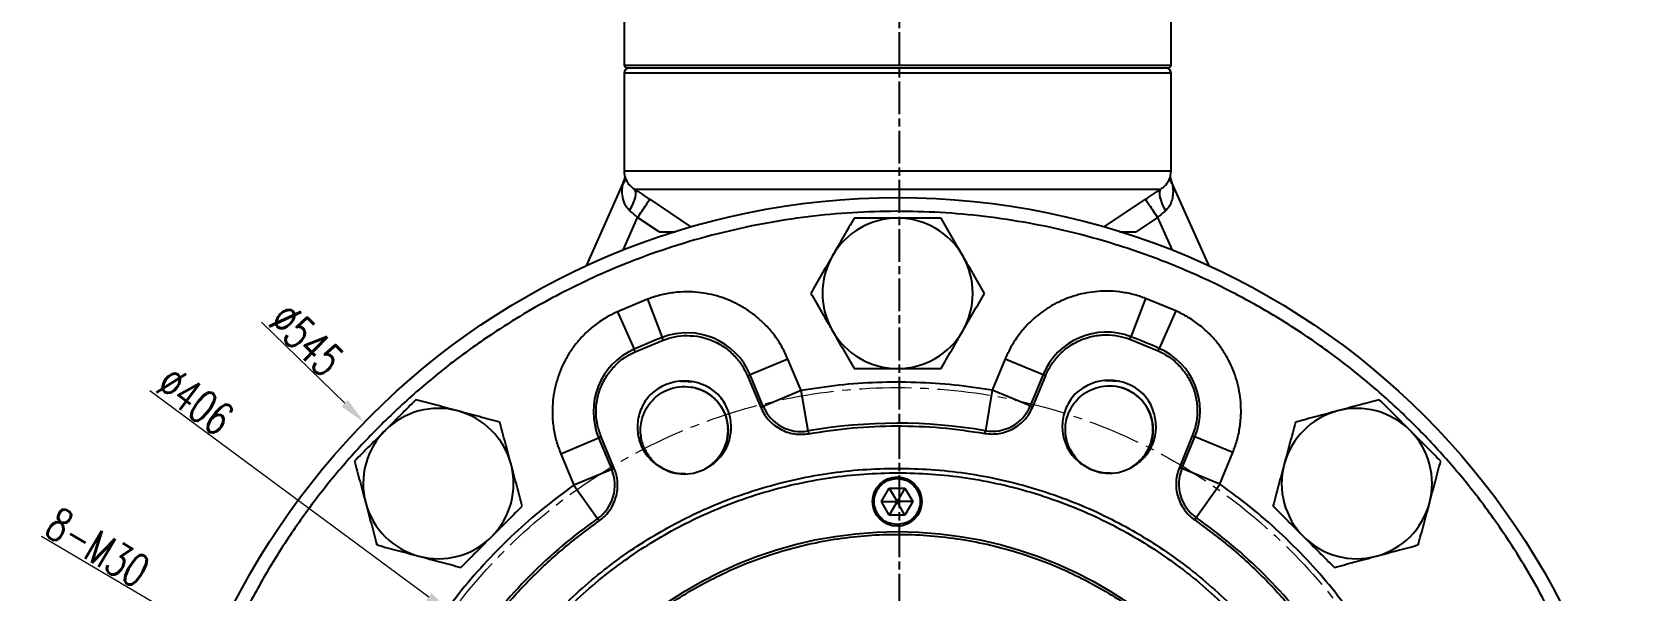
# Model space of a CAD drawing. Header units: millimetres. Extents: x 1726 to 4771, y 590 to 2743.
# Drawn here: x 3600 to 4189, y 1887 to 2092 of the extents above; entities that cross this region are included whole.
import ezdxf

# ---------------------------------------------------------------- set-up
doc = ezdxf.new("R2010")
doc.units = ezdxf.units.MM
for name, pattern in [('AM_ISO08W050', [18, 12, -1.5, 3, -1.5]), ('CENTER2', [28.575, 19.05, -3.175, 3.175, -3.175]), ('点画线', [18, 12, -2, 2, -2])]:
    doc.linetypes.add(name, pattern=pattern)
for name, color, linetype, lineweight in [('AM_5', 3, 'Continuous', 25), ('AM_7', 4, 'AM_ISO08W050', 25), ('中心线层', 1, '点画线', 18)]:
    doc.layers.add(name, color=color, linetype=linetype, lineweight=lineweight)
doc.styles.add('SLDTEXTSTYLE1', font='txt.shx', dxfattribs={"width": 0.7, "bigfont": 'gbcbig.shx'})
doc.dimstyles.new('SLDDIMSTYLE12$3', dxfattribs={"dimtxt": 12, "dimasz": 10, "dimexe": 0, "dimexo": 0.0625, "dimgap": 0.875, "dimtad": 1, "dimdec": 1, "dimlfac": 1.8, "dimrnd": 1e-09, "dimzin": 12, "dimdsep": 46, "dimtxsty": 'SLDTEXTSTYLE1', "dimcen": 0.09, "dimdle": 8.16, "dimclrd": 3, "dimclre": 3, "dimadec": 0, "dimazin": 3, "dimtfac": 1, "dimtdec": 1, "dimtofl": 0, "dimtmove": 0, "dimatfit": 3, "dimfxl": 0, "dimfrac": 2, "dimtolj": 1, "dimlwd": 5, "dimlwe": 5, "dimarcsym": 0})
doc.dimstyles.new('SLDDIMSTYLE12$4', dxfattribs={"dimtxt": 12, "dimasz": 10, "dimexe": 0, "dimexo": 0.0625, "dimgap": 0.875, "dimtad": 1, "dimdec": 1, "dimlfac": 1.8, "dimrnd": 1e-09, "dimzin": 12, "dimdsep": 46, "dimtxsty": 'SLDTEXTSTYLE1', "dimcen": 0.09, "dimdle": 8.16, "dimclrd": 3, "dimclre": 3, "dimadec": 0, "dimazin": 3, "dimtfac": 1, "dimtdec": 1, "dimtofl": 0, "dimtmove": 0, "dimatfit": 3, "dimfxl": 0, "dimfrac": 2, "dimtolj": 1, "dimlwd": 5, "dimlwe": 5, "dimarcsym": 0})

# ---------------------------------------------------------------- blocks, each defined once
blk = doc.blocks.new('*D53')
at = {"layer": 'AM_5', "color": 3, "linetype": 'ByBlock', "lineweight": 5, "transparency": 16777216}
blk.add_line((3642.92, 1960.62), (3745.02, 1885.24), dxfattribs=at)
at = {"layer": 'AM_5', "color": 3, "lineweight": 5, "transparency": 16777216}
for p, q in [((3916.32, 1758.7), (3916.5, 1758.7)), ((3916.41, 1758.61), (3916.41, 1758.79))]:
    blk.add_line(p, q, dxfattribs=at)
at = {"layer": 'AM_5', "color": 3, "transparency": 16777216}
blk.add_solid([(3746.01, 1886.58), (3744.03, 1883.89), (3753.07, 1879.3)], dxfattribs=at)
at = {"layer": 'Defpoints', "color": 0, "transparency": 16777216}
for p in [(3753.07, 1879.3), (3916.41, 1758.7)]:
    blk.add_point(p, dxfattribs=at)
at = {"layer": 'AM_5', "color": 0, "transparency": 16777216, "insert": (3659.53, 1956.9), "char_height": 12, "attachment_point": 5, "rotation": 323.56049, "style": 'SLDTEXTSTYLE1'}
blk.add_mtext('\\A1;%%C406', dxfattribs=at)
blk = doc.blocks.new('*D37')
at = {"layer": 'AM_5', "color": 3, "linetype": 'Continuous', "lineweight": 5, "transparency": 16777216}
blk.add_line((3603.32, 1907.43), (3704.84, 1847.55), dxfattribs=at)
at = {"layer": 'AM_5', "color": 3, "lineweight": 5, "transparency": 16777216}
for p, q in [((3720.9, 1838.02), (3721.08, 1838.02)), ((3720.99, 1837.93), (3720.99, 1838.11))]:
    blk.add_line(p, q, dxfattribs=at)
at = {"layer": 'AM_5', "color": 3, "transparency": 16777216}
blk.add_solid([(3705.68, 1848.98), (3703.99, 1846.11), (3713.45, 1842.47)], dxfattribs=at)
at = {"layer": 'Defpoints', "color": 0, "transparency": 16777216}
for p in [(3713.45, 1842.47), (3728.52, 1833.58)]:
    blk.add_point(p, dxfattribs=at)
at = {"layer": 'AM_5', "color": 0, "transparency": 16777216, "insert": (3623.85, 1903.3), "char_height": 12, "attachment_point": 5, "rotation": 329.46581, "style": 'SLDTEXTSTYLE1'}
blk.add_mtext('\\A1;8-M30', dxfattribs=at)
blk = doc.blocks.new('*D38')
at = {"layer": 'AM_5', "color": 3, "linetype": 'ByBlock', "lineweight": 5, "transparency": 16777216}
blk.add_line((3683.75, 1985.7), (3714.21, 1955.98), dxfattribs=at)
at = {"layer": 'AM_5', "color": 3, "lineweight": 5, "transparency": 16777216}
for p, q in [((3916.32, 1758.7), (3916.5, 1758.7)), ((3916.41, 1758.61), (3916.41, 1758.79))]:
    blk.add_line(p, q, dxfattribs=at)
at = {"layer": 'AM_5', "color": 3, "transparency": 16777216}
blk.add_solid([(3715.37, 1957.18), (3713.04, 1954.79), (3721.36, 1949)], dxfattribs=at)
at = {"layer": 'Defpoints', "color": 0, "transparency": 16777216}
for p in [(3721.36, 1949), (3916.41, 1758.7)]:
    blk.add_point(p, dxfattribs=at)
at = {"layer": 'AM_5', "color": 0, "transparency": 16777216, "insert": (3700.2, 1979.25), "char_height": 12, "attachment_point": 5, "rotation": 315.70483, "style": 'SLDTEXTSTYLE1'}
blk.add_mtext('\\A1;%%C545', dxfattribs=at)

msp = doc.modelspace()

# ---------------------------------------------------------------- linework, layer by layer
at = {"color": 7, "linetype": 'Continuous', "lineweight": 25}
for p, q in [((3816.405, 2103.7), (3816.405, 2079.7)), ((4016.405, 2079.7), (4016.405, 2103.7)), ((3816.405, 2079.7), (3916.405, 2079.7)), ((3916.405, 2079.7), (4016.405, 2079.7)), ((3816.405, 2076.7), (3816.405, 2040.953)), ((3916.405, 2076.7), (3816.405, 2076.7)), ((4016.405, 2076.7), (3916.405, 2076.7)), ((4016.405, 2040.953), (4016.405, 2076.7)), ((3816.405, 2040.953), (4016.405, 2040.953)), ((3816.193, 2036.993), (3802.508, 2006.255)), ((3815.954, 2036.148), (3816.193, 2036.993)), ((4030.302, 2006.255), (4016.617, 2036.993)), ((3825.791, 2030.585), (3840.937, 2020.409)), ((3991.972, 2020.474), (4007.019, 2030.585)), ((3816.03, 2012.039), (3821.334, 2023.952)), ((3829.151, 2018.7), (3821.334, 2023.952)), ((4011.477, 2023.952), (4003.659, 2018.7)), ((4011.477, 2023.952), (4016.781, 2012.039)), ((3998.801, 2018.7), (3998.801, 2018.444)), ((3824.891, 1994.032), (3813.921, 1989.466)), ((3824.891, 1994.032), (3830.327, 1980.052)), ((4007.114, 1994.344), (4001.726, 1980.345)), ((4018.1, 1989.815), (4007.114, 1994.344)), ((3813.921, 1989.466), (3820.009, 1975.757)), ((4018.1, 1989.815), (4012.059, 1976.086)), ((3820.415, 1974.843), (3830.69, 1979.12)), ((3830.69, 1979.12), (3830.327, 1980.052)), ((4001.366, 1979.412), (4001.726, 1980.345)), ((4001.366, 1979.412), (4011.656, 1975.17)), ((3820.415, 1974.843), (3820.009, 1975.757)), ((4011.656, 1975.17), (4012.059, 1976.086)), ((3876.317, 1972.122), (3862.469, 1966.358)), ((3881.098, 1960.636), (3876.317, 1972.122)), ((3955.763, 1972.258), (3951.022, 1960.756)), ((3955.763, 1972.258), (3969.631, 1966.542)), ((3838.369, 1964.114), (3841.137, 1963.805)), ((3861.545, 1965.974), (3862.469, 1966.358)), ((3861.545, 1965.974), (3866.326, 1954.488)), ((3867.249, 1954.872), (3862.469, 1966.358)), ((3969.631, 1966.542), (3964.89, 1955.039)), ((3965.814, 1954.658), (3970.556, 1966.16)), ((3970.556, 1966.16), (3969.631, 1966.542)), ((3993.738, 1964.38), (3996.507, 1964.071)), ((3881.098, 1960.636), (3867.249, 1954.872)), ((3883.681, 1945.86), (3881.098, 1960.636)), ((3951.022, 1960.756), (3948.489, 1945.971)), ((3964.89, 1955.039), (3951.022, 1960.756)), ((3866.326, 1954.488), (3867.249, 1954.872)), ((3964.89, 1955.039), (3965.814, 1954.658)), ((3807.998, 1943.687), (3807.075, 1943.303)), ((3812.779, 1932.201), (3807.998, 1943.687)), ((3883.681, 1945.86), (3883.853, 1944.875)), ((3948.32, 1944.986), (3948.489, 1945.971)), ((4024.179, 1944.056), (4019.437, 1932.554)), ((4020.362, 1932.173), (4025.103, 1943.675)), ((4024.179, 1944.056), (4025.103, 1943.675)), ((4038.971, 1937.959), (4025.103, 1943.675)), ((3793.227, 1937.539), (3807.075, 1943.303)), ((3807.075, 1943.303), (3811.856, 1931.817)), ((4034.23, 1926.456), (4038.971, 1937.959)), ((3793.227, 1937.539), (3798.008, 1926.053)), ((3811.856, 1931.817), (3798.008, 1926.053)), ((3811.856, 1931.817), (3812.779, 1932.201)), ((3828.997, 1933.195), (3830.03, 1932.517)), ((3984.367, 1933.461), (3985.4, 1932.783)), ((4019.437, 1932.554), (4020.362, 1932.173)), ((4034.23, 1926.456), (4020.362, 1932.173)), ((3798.008, 1926.053), (3806.671, 1913.807)), ((3838.661, 1930.137), (3838.427, 1930.114)), ((3994.03, 1930.403), (3993.796, 1930.38)), ((4025.608, 1914.182), (4034.23, 1926.456)), ((3910.518, 1920.045), (3913.375, 1924.994)), ((3913.375, 1915.095), (3910.518, 1920.045)), ((3910.518, 1920.045), (3916.233, 1920.045)), ((3913.375, 1924.994), (3919.09, 1924.994)), ((3913.375, 1924.994), (3916.233, 1920.045)), ((3916.233, 1920.045), (3913.375, 1915.095)), ((3919.09, 1924.994), (3916.233, 1920.045)), ((3919.09, 1915.095), (3916.233, 1920.045)), ((3921.948, 1920.045), (3916.233, 1920.045)), ((3919.09, 1924.994), (3921.948, 1920.045)), ((3921.948, 1920.045), (3919.09, 1915.095)), ((3919.09, 1915.095), (3913.375, 1915.095)), ((4025.608, 1914.182), (4025.034, 1913.363)), ((3807.248, 1912.991), (3806.671, 1913.807))]:
    msp.add_line(p, q, dxfattribs=at)
at = {"color": 7, "linetype": 'Continuous', "lineweight": 25, "flags": 128}
for points in [[(3818.395, 2026.481), (3819.121, 2027.742), (3819.73, 2029.002), (3820.203, 2030.218), (3820.523, 2031.348), (3820.68, 2032.355), (3820.668, 2033.204), (3820.488, 2033.867), (3820.145, 2034.321)], [(4012.665, 2034.321), (4012.322, 2033.867), (4012.142, 2033.204), (4012.13, 2032.355), (4012.287, 2031.348), (4012.607, 2030.218), (4013.08, 2029.002), (4013.69, 2027.742), (4014.415, 2026.481)]]:
    msp.add_lwpolyline(points, dxfattribs=at)
at = {"color": 7, "linetype": 'Continuous', "lineweight": 25}
for centre, radius in [((3916.405, 1758.7), 272.5), ((3916.233, 1920.045), 9), ((3916.405, 1759.045), 150)]:
    msp.add_circle(centre, radius, dxfattribs=at)
for centre, radius, start, end in [((3817.405, 2079.7), 1, 180, 270), ((4015.405, 2079.7), 1, 270, 0), ((3818.405, 2076.7), 2, 90, 180), ((4014.405, 2076.7), 2, 0, 90), ((3809.18, 2040.115), 7.676, 336.003118, 349.4422), ((3824.405, 2040.953), 8, 180, 203.432089), ((4008.405, 2040.953), 8, 336.561425, 0), ((4023.63, 2040.115), 7.676, 190.5578, 203.996882), ((3916.405, 1996.2), 27.5, 90, 150), ((3916.405, 1996.2), 27.5, 30, 90), ((3916.405, 1996.2), 27.5, 150, 210), ((3916.405, 1996.2), 27.5, 330, 30), ((3916.405, 1758.7), 237.5, 111.249701, 113.946222), ((3839.388, 1956.752), 25, 22.597961, 111.249701), ((3916.405, 1996.2), 27.5, 210, 270), ((3916.405, 1996.2), 27.5, 270, 330), ((3992.745, 1957.014), 25, 68.946222, 157.597961), ((3916.405, 1758.7), 237.5, 66.249701, 68.946222), ((3830.156, 1952.909), 25, 113.946222, 202.597961), ((4001.99, 1953.203), 25, 337.597961, 66.249701), ((3838.4, 1946.114), 18, 46.537739, 133.658184), ((3838.454, 1946.117), 15.974, 302.4965, 81.106569), ((3993.769, 1946.38), 18, 46.537739, 133.658184), ((3993.823, 1946.383), 15.974, 302.4965, 81.106569), ((3748.467, 1926.638), 27.5, 75, 135), ((3748.467, 1926.638), 27.5, 15, 75), ((3881.098, 1960.636), 15, 202.597961, 279.917578), ((3951.022, 1960.756), 15, 260.278345, 337.597961), ((4084.343, 1926.638), 27.5, 105, 165), ((4084.343, 1926.638), 27.5, 45, 105), ((3748.467, 1926.638), 27.5, 135, 195), ((3838.429, 1946.096), 15.969, 302.612267, 3.385035), ((3916.405, 1758.7), 190, 80.278345, 99.917578), ((3993.798, 1946.362), 15.969, 302.612267, 3.385035), ((4084.343, 1926.638), 27.5, 345, 45), ((3835.869, 1944.692), 13.097, 206.588566, 219.783353), ((3991.127, 1944.901), 12.973, 206.580814, 219.482822), ((3748.467, 1926.638), 27.5, 315, 15), ((3798.008, 1926.053), 15, 305.278345, 22.597961), ((3838.4, 1946.114), 16, 237.530568, 302.665043), ((3993.769, 1946.38), 16, 237.530568, 302.665043), ((4034.23, 1926.456), 15, 157.597961, 234.917578), ((4084.343, 1926.638), 27.5, 165, 225), ((3748.467, 1926.638), 27.5, 195, 255), ((3916.405, 1758.7), 190, 35.278345, 54.917578), ((4084.343, 1926.638), 27.5, 285, 345), ((3916.405, 1758.7), 190, 125.278345, 144.917578), ((3748.467, 1926.638), 27.5, 255, 315), ((4084.343, 1926.638), 27.5, 225, 285)]:
    msp.add_arc(centre, radius, start, end, dxfattribs=at)
for points, knots in [([(3817.405, 2078.7), (3817.483, 2078.7), (3817.64, 2078.7), (3818.94, 2078.7), (3821.097, 2078.7), (3824.23, 2078.7), (3828.339, 2078.7), (3833.417, 2078.7), (3839.421, 2078.7), (3846.277, 2078.7), (3853.881, 2078.7), (3862.107, 2078.7), (3870.811, 2078.7), (3879.842, 2078.7), (3889.045, 2078.7), (3898.274, 2078.7), (3907.398, 2078.7), (3913.436, 2078.7), (3916.405, 2078.7)], [0, 0, 0, 0, 0.0572842, 0.1164967, 0.1774682, 0.2399875, 0.3038025, 0.3686252, 0.4341374, 0.5, 0.5658626, 0.6313748, 0.6961975, 0.7600125, 0.8225318, 0.8835033, 0.9427158, 1, 1, 1, 1]), ([(3818.405, 2078.7), (3818.482, 2078.7), (3818.637, 2078.7), (3819.925, 2078.7), (3822.059, 2078.7), (3825.162, 2078.7), (3829.229, 2078.7), (3834.256, 2078.7), (3840.199, 2078.7), (3846.985, 2078.7), (3854.512, 2078.7), (3862.655, 2078.7), (3871.272, 2078.7), (3880.211, 2078.7), (3889.321, 2078.7), (3898.458, 2078.7), (3907.489, 2078.7), (3913.466, 2078.7), (3916.405, 2078.7)], [0, 0, 0, 0, 0.0572842, 0.1164967, 0.1774682, 0.2399875, 0.3038025, 0.3686252, 0.4341374, 0.5, 0.5658626, 0.6313748, 0.6961975, 0.7600125, 0.8225318, 0.8835033, 0.9427158, 1, 1, 1, 1]), ([(3916.405, 2078.7), (3919.344, 2078.7), (3925.322, 2078.7), (3934.353, 2078.7), (3943.489, 2078.7), (3952.599, 2078.7), (3961.539, 2078.7), (3970.155, 2078.7), (3978.298, 2078.7), (3985.825, 2078.7), (3992.612, 2078.7), (3998.555, 2078.7), (4003.582, 2078.7), (4007.649, 2078.7), (4010.751, 2078.7), (4012.886, 2078.7), (4014.173, 2078.7), (4014.329, 2078.7), (4014.405, 2078.7)], [0, 0, 0, 0, 0.0572842, 0.1164967, 0.1774682, 0.2399875, 0.3038025, 0.3686252, 0.4341374, 0.5, 0.5658626, 0.6313748, 0.6961975, 0.7600125, 0.8225318, 0.8835033, 0.9427158, 1, 1, 1, 1]), ([(3916.405, 2078.7), (3919.374, 2078.7), (3925.413, 2078.7), (3934.536, 2078.7), (3943.766, 2078.7), (3952.969, 2078.7), (3961.999, 2078.7), (3970.704, 2078.7), (3978.93, 2078.7), (3986.534, 2078.7), (3993.389, 2078.7), (3999.393, 2078.7), (4004.471, 2078.7), (4008.58, 2078.7), (4011.714, 2078.7), (4013.87, 2078.7), (4015.17, 2078.7), (4015.328, 2078.7), (4015.405, 2078.7)], [0, 0, 0, 0, 0.0572842, 0.1164967, 0.1774682, 0.2399875, 0.3038025, 0.3686252, 0.4341374, 0.5, 0.5658626, 0.6313748, 0.6961975, 0.7600125, 0.8225318, 0.8835033, 0.9427158, 1, 1, 1, 1]), ([(3818.395, 2026.481), (3818.02, 2026.854), (3817.21, 2027.663), (3816.223, 2029.582), (3815.645, 2032.129), (3815.675, 2034.412), (3815.862, 2035.828), (3815.95, 2036.135), (3815.954, 2036.148)], [0, 0, 0, 0, 0.131436, 0.2844503, 0.5677155, 0.8508043, 0.9937873, 1, 1, 1, 1]), ([(3816.918, 2037.802), (3816.856, 2037.735), (3816.749, 2037.619), (3816.494, 2037.164), (3816.21, 2036.617), (3816.027, 2036.293), (3815.938, 2036.137)], [0, 0, 0, 0, 0.4366448, 0.7541476, 0.8816942, 1, 1, 1, 1]), ([(3817.088, 2037.78), (3817.186, 2037.55), (3817.417, 2037.005), (3818.068, 2036.104), (3818.951, 2035.158), (3819.764, 2034.588), (3820.145, 2034.321)], [0, 0, 0, 0, 0.2145183, 0.5077263, 0.7689195, 1, 1, 1, 1]), ([(3820.145, 2034.321), (3821.076, 2033.712), (3822.919, 2032.507), (3824.84, 2031.221), (3825.791, 2030.585)], [0, 0, 0, 0, 0.5051741, 1, 1, 1, 1]), ([(4007.019, 2030.585), (4007.97, 2031.221), (4009.891, 2032.507), (4011.734, 2033.712), (4012.665, 2034.321)], [0, 0, 0, 0, 0.4948259, 1, 1, 1, 1]), ([(4012.665, 2034.321), (4013.048, 2034.59), (4013.86, 2035.159), (4014.742, 2036.105), (4015.392, 2037.004), (4015.624, 2037.549), (4015.723, 2037.782)], [0, 0, 0, 0, 0.2317472, 0.4915227, 0.7829465, 1, 1, 1, 1]), ([(4016.617, 2036.993), (4016.645, 2036.924), (4016.701, 2036.783), (4016.785, 2036.482), (4016.919, 2035.894), (4017.078, 2034.898), (4017.145, 2033.535), (4017.082, 2032.21), (4016.897, 2031.028), (4016.648, 2030.043), (4016.238, 2028.909), (4015.601, 2027.663), (4014.79, 2026.854), (4014.415, 2026.481)], [0, 0, 0, 0, 0.0389233, 0.080468, 0.12499, 0.2501529, 0.3750151, 0.4998036, 0.5938703, 0.6771337, 0.749743, 0.884353, 1, 1, 1, 1]), ([(4016.872, 2036.136), (4016.784, 2036.292), (4016.6, 2036.616), (4016.317, 2037.162), (4016.061, 2037.619), (4015.954, 2037.737), (4015.893, 2037.805)], [0, 0, 0, 0, 0.1184393, 0.2461321, 0.5637214, 1, 1, 1, 1]), ([(3915.948, 2026.199), (3921.296, 2026.116), (3932.084, 2025.947), (3948.343, 2024.444), (3964.824, 2021.964), (3981.435, 2018.364), (3998.079, 2013.625), (4014.629, 2007.723), (4030.975, 2000.645), (4047.001, 1992.388), (4062.568, 1982.985), (4077.563, 1972.469), (4091.876, 1960.887), (4105.382, 1948.324), (4117.991, 1934.861), (4129.622, 1920.588), (4139.316, 1906.864), (4147.33, 1893.948), (4153.879, 1882.082), (4159.791, 1869.965), (4165.596, 1856.374), (4171.05, 1841.244), (4175.846, 1824.617), (4179.499, 1808.018), (4182.051, 1791.547), (4183.554, 1775.292), (4184.065, 1759.157), (4183.609, 1743.021), (4182.162, 1726.762), (4179.666, 1710.281), (4176.07, 1693.67), (4171.33, 1677.026), (4165.429, 1660.476), (4158.351, 1644.13), (4150.094, 1628.104), (4140.69, 1612.537), (4130.174, 1597.542), (4118.592, 1583.229), (4106.03, 1569.723), (4092.567, 1557.114), (4078.293, 1545.483), (4064.57, 1535.789), (4051.653, 1527.775), (4039.788, 1521.226), (4027.671, 1515.314), (4014.079, 1509.509), (3998.95, 1504.055), (3982.323, 1499.258), (3965.724, 1495.606), (3949.252, 1493.054), (3932.998, 1491.551), (3916.863, 1491.04), (3900.726, 1491.496), (3884.467, 1492.943), (3867.987, 1495.439), (3851.375, 1499.034), (3834.732, 1503.774), (3818.181, 1509.676), (3801.835, 1516.754), (3785.81, 1525.011), (3770.242, 1534.415), (3755.247, 1544.931), (3740.934, 1556.513), (3727.428, 1569.075), (3714.82, 1582.538), (3703.189, 1596.811), (3693.494, 1610.535), (3685.48, 1623.451), (3678.931, 1635.317), (3673.02, 1647.434), (3667.214, 1661.026), (3661.761, 1676.155), (3656.964, 1692.782), (3653.311, 1709.381), (3650.759, 1725.853), (3649.257, 1742.107), (3648.745, 1758.242), (3649.201, 1774.378), (3650.649, 1790.638), (3653.144, 1807.118), (3656.74, 1823.729), (3661.48, 1840.373), (3667.382, 1856.923), (3674.46, 1873.269), (3682.717, 1889.295), (3692.12, 1904.862), (3702.636, 1919.857), (3714.218, 1934.171), (3726.781, 1947.677), (3740.244, 1960.285), (3754.517, 1971.916), (3768.241, 1981.611), (3781.157, 1989.624), (3793.023, 1996.173), (3805.14, 2002.085), (3818.731, 2007.89), (3833.86, 2013.344), (3850.487, 2018.14), (3867.086, 2021.797), (3883.558, 2024.333), (3899.812, 2025.892), (3910.6, 2026.097), (3915.948, 2026.199)], [0, 0, 0, 0, 0.0095461, 0.0192552, 0.029123, 0.0392837, 0.0495762, 0.0599951, 0.0706298, 0.0813517, 0.0921546, 0.1030722, 0.1140224, 0.1249987, 0.1359747, 0.1469249, 0.1578427, 0.1659461, 0.1740499, 0.1820272, 0.1900049, 0.2004236, 0.2107161, 0.220877, 0.2307445, 0.2404537, 0.25, 0.2595461, 0.2692552, 0.279123, 0.2892837, 0.2995762, 0.3099951, 0.3206298, 0.3313517, 0.3421546, 0.3530722, 0.3640224, 0.3749987, 0.3859747, 0.3969249, 0.4078427, 0.4159461, 0.4240499, 0.4320272, 0.4400049, 0.4504236, 0.4607161, 0.470877, 0.4807445, 0.4904537, 0.5, 0.5095461, 0.5192552, 0.529123, 0.5392837, 0.5495762, 0.5599951, 0.5706298, 0.5813517, 0.5921546, 0.6030722, 0.6140224, 0.6249987, 0.6359747, 0.6469249, 0.6578427, 0.6659461, 0.6740499, 0.6820272, 0.6900049, 0.7004236, 0.7107161, 0.720877, 0.7307445, 0.7404537, 0.75, 0.7595461, 0.7692552, 0.779123, 0.7892837, 0.7995762, 0.8099951, 0.8206298, 0.8313517, 0.8421546, 0.8530722, 0.8640224, 0.8749987, 0.8859747, 0.8969249, 0.9078427, 0.9159461, 0.9240499, 0.9320272, 0.9400049, 0.9504236, 0.9607161, 0.970877, 0.9807445, 0.9904537, 1, 1, 1, 1]), ([(3821.334, 2023.952), (3820.812, 2024.408), (3819.815, 2025.281), (3818.854, 2026.093), (3818.395, 2026.481)], [0, 0, 0, 0, 0.522662, 1, 1, 1, 1]), ([(3821.334, 2023.952), (3821.879, 2024.764), (3823.013, 2026.451), (3824.488, 2028.645), (3825.533, 2030.2), (3825.707, 2030.459), (3825.791, 2030.585)], [0, 0, 0, 0, 0.2406945, 0.4999927, 0.7592918, 1, 1, 1, 1]), ([(4007.019, 2030.585), (4007.103, 2030.459), (4007.278, 2030.2), (4008.323, 2028.645), (4009.797, 2026.451), (4010.931, 2024.764), (4011.477, 2023.952)], [0, 0, 0, 0, 0.2407082, 0.5000073, 0.7593055, 1, 1, 1, 1]), ([(4014.415, 2026.481), (4013.957, 2026.093), (4012.995, 2025.281), (4011.998, 2024.408), (4011.477, 2023.952)], [0, 0, 0, 0, 0.477338, 1, 1, 1, 1]), ([(3900.528, 2023.7), (3899.239, 2021.467), (3897.293, 2018.096), (3894.623, 2013.471), (3893.267, 2011.124), (3892.589, 2009.95)], [0, 0, 0, 0, 0.4952544, 0.7476497, 1, 1, 1, 1]), ([(3916.405, 2023.7), (3913.745, 2023.7), (3908.365, 2023.7), (3903.159, 2023.7), (3900.528, 2023.7)], [0, 0, 0, 0, 0.4945107, 1, 1, 1, 1]), ([(3932.282, 2023.7), (3929.704, 2023.7), (3925.812, 2023.7), (3920.472, 2023.7), (3917.761, 2023.7), (3916.405, 2023.7)], [0, 0, 0, 0, 0.4952544, 0.7476497, 1, 1, 1, 1]), ([(3940.221, 2009.95), (3938.891, 2012.254), (3936.201, 2016.913), (3933.598, 2021.421), (3932.282, 2023.7)], [0, 0, 0, 0, 0.4945107, 1, 1, 1, 1]), ([(3829.151, 2018.7), (3829.918, 2018.7), (3831.42, 2018.7), (3833.456, 2018.7), (3834.697, 2018.7), (3835.224, 2018.7)], [0, 0, 0, 0, 0.3749644, 0.7340844, 1, 1, 1, 1]), ([(3997.558, 2018.7), (3998.11, 2018.7), (4000.081, 2018.7), (4002.162, 2018.7), (4003.659, 2018.7)], [0, 0, 0, 0, 0.2798716, 1, 1, 1, 1]), ([(3892.589, 2009.95), (3891.259, 2007.646), (3888.569, 2002.987), (3885.967, 1998.478), (3884.651, 1996.2)], [0, 0, 0, 0, 0.4945107, 1, 1, 1, 1]), ([(3948.159, 1996.2), (3946.87, 1998.432), (3944.924, 2001.803), (3942.254, 2006.428), (3940.899, 2008.776), (3940.221, 2009.95)], [0, 0, 0, 0, 0.4952544, 0.7476497, 1, 1, 1, 1]), ([(3876.317, 1972.122), (3875.649, 1973.583), (3874.292, 1976.547), (3871.552, 1980.698), (3868.53, 1984.279), (3865.357, 1987.263), (3862.178, 1989.706), (3858.748, 1991.834), (3855.093, 1993.614), (3851.278, 1995.017), (3847.367, 1996.016), (3843.402, 1996.617), (3839.052, 1996.838), (3834.376, 1996.536), (3829.485, 1995.637), (3826.407, 1994.562), (3824.891, 1994.032)], [0, 0, 0, 0, 0.0777985, 0.1579355, 0.2402612, 0.3045301, 0.3688076, 0.4343996, 0.5, 0.5655919, 0.6311923, 0.6954613, 0.7597388, 0.8420568, 0.9221977, 1, 1, 1, 1]), ([(4007.114, 1994.344), (4005.596, 1994.868), (4002.514, 1995.933), (3997.62, 1996.815), (3992.944, 1997.101), (3988.594, 1996.865), (3984.632, 1996.251), (3980.724, 1995.238), (3976.914, 1993.822), (3973.265, 1992.03), (3969.842, 1989.89), (3966.671, 1987.436), (3963.509, 1984.441), (3960.499, 1980.85), (3957.773, 1976.69), (3956.427, 1973.721), (3955.763, 1972.258)], [0, 0, 0, 0, 0.0777985, 0.1579355, 0.2402612, 0.3045301, 0.3688076, 0.4343996, 0.5, 0.5655919, 0.6311923, 0.6954613, 0.7597388, 0.8420568, 0.9221977, 1, 1, 1, 1]), ([(3884.651, 1996.2), (3885.94, 1993.967), (3887.886, 1990.596), (3890.556, 1985.971), (3891.912, 1983.624), (3892.589, 1982.45)], [0, 0, 0, 0, 0.4952544, 0.7476497, 1, 1, 1, 1]), ([(3940.221, 1982.45), (3941.551, 1984.754), (3944.241, 1989.413), (3946.844, 1993.921), (3948.159, 1996.2)], [0, 0, 0, 0, 0.4945107, 1, 1, 1, 1]), ([(3813.921, 1989.466), (3812.476, 1988.764), (3809.544, 1987.337), (3805.46, 1984.501), (3801.951, 1981.396), (3799.042, 1978.153), (3796.675, 1974.918), (3794.627, 1971.438), (3792.934, 1967.742), (3791.622, 1963.896), (3790.714, 1959.962), (3790.207, 1955.984), (3790.089, 1951.63), (3790.501, 1946.963), (3791.514, 1942.094), (3792.662, 1939.042), (3793.227, 1937.539)], [0, 0, 0, 0, 0.07779846, 0.15793552, 0.24026117, 0.30453012, 0.36880765, 0.43439961, 0.49999999, 0.56559195, 0.63119232, 0.69546128, 0.75973881, 0.84205685, 0.92219768, 1, 1, 1, 1]), ([(4038.971, 1937.959), (4039.531, 1939.464), (4040.668, 1942.52), (4041.665, 1947.392), (4042.061, 1952.061), (4041.927, 1956.414), (4041.407, 1960.39), (4040.486, 1964.321), (4039.16, 1968.163), (4037.455, 1971.853), (4035.396, 1975.325), (4033.017, 1978.553), (4030.097, 1981.785), (4026.578, 1984.878), (4022.484, 1987.701), (4019.547, 1989.118), (4018.1, 1989.815)], [0, 0, 0, 0, 0.0777985, 0.1579355, 0.2402612, 0.3045301, 0.3688076, 0.4343996, 0.5, 0.5655919, 0.6311923, 0.6954613, 0.7597388, 0.8420568, 0.9221977, 1, 1, 1, 1]), ([(3830.69, 1979.12), (3832.064, 1979.573), (3834.892, 1980.505), (3839.475, 1980.894), (3844.214, 1980.429), (3848.86, 1978.983), (3852.419, 1977.018), (3854.971, 1975.059), (3857.238, 1972.917), (3859.634, 1969.965), (3860.921, 1967.279), (3861.545, 1965.974)], [0, 0, 0, 0, 0.116751, 0.2402803, 0.3687812, 0.4999201, 0.631059, 0.6953822, 0.7597197, 0.883249, 1, 1, 1, 1]), ([(3892.589, 1982.45), (3893.92, 1980.146), (3896.61, 1975.487), (3899.212, 1970.978), (3900.528, 1968.7)], [0, 0, 0, 0, 0.4945107, 1, 1, 1, 1]), ([(3932.282, 1968.7), (3933.571, 1970.932), (3935.517, 1974.303), (3938.188, 1978.928), (3939.543, 1981.276), (3940.221, 1982.45)], [0, 0, 0, 0, 0.49525438, 0.74764973, 1, 1, 1, 1]), ([(3970.556, 1966.16), (3971.177, 1967.467), (3972.454, 1970.157), (3975.336, 1973.742), (3978.944, 1976.85), (3983.197, 1979.213), (3987.076, 1980.432), (3990.255, 1980.925), (3993.37, 1981.088), (3997.16, 1980.784), (3999.991, 1979.86), (4001.366, 1979.412)], [0, 0, 0, 0, 0.116751, 0.2402803, 0.3687812, 0.4999201, 0.631059, 0.6953822, 0.7597197, 0.883249, 1, 1, 1, 1]), ([(3807.998, 1943.687), (3807.513, 1945.05), (3806.515, 1947.856), (3806.018, 1952.428), (3806.371, 1957.177), (3807.708, 1961.855), (3809.589, 1965.46), (3811.487, 1968.056), (3813.575, 1970.374), (3816.47, 1972.839), (3819.125, 1974.188), (3820.415, 1974.843)], [0, 0, 0, 0, 0.116751, 0.2402803, 0.3687812, 0.4999201, 0.631059, 0.6953822, 0.7597197, 0.883249, 1, 1, 1, 1]), ([(4011.656, 1975.17), (4012.948, 1974.519), (4015.607, 1973.178), (4019.123, 1970.212), (4022.145, 1966.533), (4024.407, 1962.225), (4025.535, 1958.319), (4025.953, 1955.129), (4026.043, 1952.011), (4025.649, 1948.23), (4024.659, 1945.421), (4024.179, 1944.056)], [0, 0, 0, 0, 0.116751, 0.2402803, 0.3687812, 0.4999201, 0.631059, 0.6953822, 0.7597197, 0.883249, 1, 1, 1, 1]), ([(3900.528, 1968.7), (3903.106, 1968.7), (3906.998, 1968.7), (3912.338, 1968.7), (3915.05, 1968.7), (3916.405, 1968.7)], [0, 0, 0, 0, 0.4952544, 0.7476497, 1, 1, 1, 1]), ([(3916.405, 1968.7), (3919.066, 1968.7), (3924.445, 1968.7), (3929.651, 1968.7), (3932.282, 1968.7)], [0, 0, 0, 0, 0.4945107, 1, 1, 1, 1]), ([(3830.106, 1932.437), (3829.868, 1932.584), (3829.1, 1933.06), (3827.667, 1934.178), (3825.758, 1936.134), (3824.224, 1938.511), (3823.193, 1940.978), (3822.599, 1943.231), (3822.331, 1945.762), (3822.495, 1948.518), (3823.198, 1951.411), (3824.529, 1954.313), (3826.553, 1957.058), (3829.288, 1959.441), (3832.69, 1961.233), (3836.637, 1962.197), (3840.918, 1962.116), (3844.474, 1961.049), (3847.143, 1959.582), (3849.032, 1958.151), (3850.723, 1956.416), (3852.163, 1954.401), (3853.296, 1952.138), (3854.072, 1949.673), (3854.446, 1947.061), (3854.382, 1944.37), (3853.855, 1941.674), (3852.852, 1939.062), (3851.386, 1936.605), (3849.441, 1934.467), (3847.966, 1933.137), (3847.092, 1932.682), (3847.089, 1932.68)], [0, 0, 0, 0, 0.0101861, 0.0328754, 0.0658865, 0.1091966, 0.1347596, 0.162904, 0.1936284, 0.2269315, 0.2628119, 0.3012679, 0.3422979, 0.3859, 0.4320723, 0.4808128, 0.5321192, 0.5859894, 0.6139579, 0.6425715, 0.6718303, 0.7017341, 0.7322828, 0.7634763, 0.7953147, 0.8277977, 0.8609252, 0.8946973, 0.9291138, 0.9641746, 0.9998795, 1, 1, 1, 1]), ([(3837.113, 1964.05), (3837.219, 1964.065), (3837.433, 1964.093), (3837.749, 1964.102), (3838.061, 1964.112), (3838.266, 1964.113), (3838.369, 1964.114)], [0, 0, 0, 0, 0.2562375, 0.5126603, 0.7535962, 1, 1, 1, 1]), ([(3951.022, 1960.756), (3946.398, 1961.454), (3937.137, 1962.852), (3923.092, 1963.743), (3909.017, 1963.719), (3894.976, 1962.78), (3885.719, 1961.35), (3881.098, 1960.636)], [0, 0, 0, 0, 0.1996164, 0.399805, 0.6001875, 0.8003811, 1, 1, 1, 1]), ([(3985.476, 1932.703), (3985.238, 1932.85), (3984.469, 1933.326), (3983.037, 1934.444), (3981.127, 1936.4), (3979.593, 1938.776), (3978.562, 1941.243), (3977.968, 1943.497), (3977.7, 1946.028), (3977.864, 1948.784), (3978.567, 1951.676), (3979.898, 1954.579), (3981.922, 1957.323), (3984.657, 1959.706), (3988.059, 1961.499), (3992.006, 1962.463), (3996.287, 1962.382), (3999.844, 1961.315), (4002.513, 1959.847), (4004.401, 1958.416), (4006.093, 1956.682), (4007.532, 1954.666), (4008.665, 1952.404), (4009.441, 1949.938), (4009.815, 1947.327), (4009.751, 1944.635), (4009.224, 1941.939), (4008.221, 1939.328), (4006.756, 1936.87), (4004.81, 1934.732), (4003.335, 1933.403), (4002.462, 1932.948), (4002.459, 1932.946)], [0, 0, 0, 0, 0.0101861, 0.0328754, 0.0658865, 0.1091966, 0.1347596, 0.162904, 0.1936284, 0.2269315, 0.2628119, 0.3012679, 0.3422979, 0.3859, 0.4320723, 0.4808128, 0.5321192, 0.5859894, 0.6139579, 0.6425715, 0.6718303, 0.7017341, 0.7322828, 0.7634763, 0.7953147, 0.8277977, 0.8609252, 0.8946973, 0.9291138, 0.9641746, 0.9998795, 1, 1, 1, 1]), ([(3992.482, 1964.316), (3992.588, 1964.33), (3992.802, 1964.359), (3993.118, 1964.367), (3993.43, 1964.378), (3993.635, 1964.379), (3993.738, 1964.38)], [0, 0, 0, 0, 0.2562375, 0.5126603, 0.7535962, 1, 1, 1, 1]), ([(3740.249, 1957.31), (3738.426, 1955.487), (3735.673, 1952.735), (3731.897, 1948.959), (3729.98, 1947.041), (3729.022, 1946.083)], [0, 0, 0, 0, 0.4952544, 0.7476497, 1, 1, 1, 1]), ([(3755.585, 1953.2), (3753.015, 1953.889), (3747.819, 1955.281), (3742.79, 1956.629), (3740.249, 1957.31)], [0, 0, 0, 0, 0.4945107, 1, 1, 1, 1]), ([(3825.973, 1959.137), (3825.329, 1958.368), (3824.04, 1956.832), (3822.623, 1954.16), (3821.662, 1951.302), (3821.207, 1948.34), (3821.275, 1945.369), (3821.835, 1942.496), (3822.88, 1939.787), (3824.344, 1937.328), (3826.204, 1935.186), (3828.067, 1933.632), (3829.343, 1932.888), (3829.81, 1932.615)], [0, 0, 0, 0, 0.0973153, 0.1946284, 0.2920265, 0.3894226, 0.4845387, 0.5796493, 0.6726288, 0.7655973, 0.8565071, 0.9474007, 1, 1, 1, 1]), ([(3847.036, 1932.645), (3847.807, 1933.119), (3849.351, 1934.068), (3851.326, 1935.954), (3852.974, 1938.118), (3854.259, 1940.544), (3855.129, 1943.173), (3855.573, 1945.953), (3855.542, 1948.79), (3855.05, 1951.627), (3854.075, 1954.355), (3852.681, 1956.94), (3851.417, 1958.43), (3850.782, 1959.179)], [0, 0, 0, 0, 0.08790886, 0.17582199, 0.26365494, 0.3514889, 0.44161152, 0.53174014, 0.62400478, 0.7162843, 0.81045913, 0.90465052, 1, 1, 1, 1]), ([(3981.343, 1959.402), (3980.698, 1958.634), (3979.409, 1957.097), (3977.992, 1954.425), (3977.031, 1951.568), (3976.576, 1948.605), (3976.644, 1945.635), (3977.204, 1942.762), (3978.249, 1940.053), (3979.713, 1937.594), (3981.573, 1935.452), (3983.436, 1933.897), (3984.712, 1933.154), (3985.18, 1932.881)], [0, 0, 0, 0, 0.0973153, 0.1946284, 0.2920265, 0.3894226, 0.4845387, 0.5796493, 0.6726288, 0.7655973, 0.8565071, 0.9474007, 1, 1, 1, 1]), ([(4002.405, 1932.91), (4003.177, 1933.385), (4004.72, 1934.334), (4006.695, 1936.22), (4008.343, 1938.383), (4009.628, 1940.81), (4010.498, 1943.439), (4010.942, 1946.219), (4010.911, 1949.056), (4010.419, 1951.893), (4009.445, 1954.621), (4008.05, 1957.206), (4006.787, 1958.695), (4006.151, 1959.445)], [0, 0, 0, 0, 0.0879089, 0.175822, 0.2636549, 0.3514889, 0.4416115, 0.5317401, 0.6240048, 0.7162843, 0.8104591, 0.9046505, 1, 1, 1, 1]), ([(4092.562, 1957.31), (4090.071, 1956.642), (4086.312, 1955.635), (4081.154, 1954.253), (4078.535, 1953.551), (4077.225, 1953.2)], [0, 0, 0, 0, 0.4952544, 0.7476497, 1, 1, 1, 1]), ([(4103.788, 1946.083), (4101.907, 1947.964), (4098.103, 1951.768), (4094.422, 1955.449), (4092.562, 1957.31)], [0, 0, 0, 0, 0.4945107, 1, 1, 1, 1]), ([(3770.921, 1949.091), (3768.431, 1949.758), (3764.671, 1950.766), (3759.513, 1952.148), (3756.894, 1952.85), (3755.585, 1953.2)], [0, 0, 0, 0, 0.4952544, 0.7476497, 1, 1, 1, 1]), ([(3866.326, 1954.488), (3866.691, 1953.714), (3867.437, 1952.133), (3869.054, 1949.994), (3871.039, 1948.089), (3873.365, 1946.536), (3875.924, 1945.409), (3878.598, 1944.76), (3881.27, 1944.546), (3883.005, 1944.767), (3883.853, 1944.875)], [0, 0, 0, 0, 0.1187475, 0.2426968, 0.370374, 0.5, 0.629626, 0.7573032, 0.8812525, 1, 1, 1, 1]), ([(3948.32, 1944.986), (3949.169, 1944.88), (3950.904, 1944.666), (3953.576, 1944.888), (3956.248, 1945.547), (3958.803, 1946.682), (3961.124, 1948.243), (3963.102, 1950.155), (3964.711, 1952.299), (3965.452, 1953.883), (3965.814, 1954.658)], [0, 0, 0, 0, 0.1187475, 0.2426968, 0.370374, 0.5, 0.629626, 0.7573032, 0.8812525, 1, 1, 1, 1]), ([(4077.225, 1953.2), (4074.656, 1952.512), (4069.459, 1951.119), (4064.431, 1949.772), (4061.889, 1949.091)], [0, 0, 0, 0, 0.4945107, 1, 1, 1, 1]), ([(3729.022, 1946.083), (3727.141, 1944.202), (3723.337, 1940.398), (3719.656, 1936.717), (3717.795, 1934.856)], [0, 0, 0, 0, 0.4945107, 1, 1, 1, 1]), ([(3775.03, 1933.755), (3774.342, 1936.325), (3772.949, 1941.521), (3771.602, 1946.549), (3770.921, 1949.091)], [0, 0, 0, 0, 0.4945107, 1, 1, 1, 1]), ([(3883.853, 1944.875), (3889.185, 1945.674), (3899.867, 1947.273), (3916.082, 1947.899), (3932.298, 1947.329), (3942.986, 1945.766), (3948.32, 1944.986)], [0, 0, 0, 0, 0.2495405, 0.5, 0.7504595, 1, 1, 1, 1]), ([(4061.889, 1949.091), (4061.222, 1946.601), (4060.215, 1942.841), (4058.833, 1937.683), (4058.131, 1935.064), (4057.78, 1933.755)], [0, 0, 0, 0, 0.4952544, 0.7476497, 1, 1, 1, 1]), ([(4115.015, 1934.856), (4113.192, 1936.679), (4110.44, 1939.431), (4106.664, 1943.207), (4104.747, 1945.124), (4103.788, 1946.083)], [0, 0, 0, 0, 0.4952544, 0.7476497, 1, 1, 1, 1]), ([(3717.795, 1934.856), (3718.462, 1932.366), (3719.47, 1928.606), (3720.852, 1923.448), (3721.554, 1920.829), (3721.904, 1919.52)], [0, 0, 0, 0, 0.4952544, 0.7476497, 1, 1, 1, 1]), ([(3916.109, 1932.199), (3911.946, 1932.106), (3903.516, 1931.916), (3890.787, 1930.45), (3877.907, 1928.051), (3864.982, 1924.587), (3852.839, 1920.3), (3841.559, 1915.37), (3831.183, 1909.979), (3821.107, 1903.846), (3811.405, 1896.992), (3802.147, 1889.448), (3793.415, 1881.27), (3785.267, 1872.51), (3777.755, 1863.227), (3770.934, 1853.501), (3764.835, 1843.404), (3759.48, 1833.01), (3754.588, 1821.713), (3750.342, 1809.555), (3746.927, 1796.619), (3744.557, 1783.73), (3743.187, 1770.997), (3742.756, 1758.403), (3743.23, 1745.81), (3744.644, 1733.082), (3747.057, 1720.202), (3750.517, 1707.277), (3754.805, 1695.134), (3759.735, 1683.854), (3765.126, 1673.478), (3771.259, 1663.402), (3778.113, 1653.7), (3785.657, 1644.442), (3793.835, 1635.71), (3802.595, 1627.562), (3811.878, 1620.05), (3821.604, 1613.229), (3831.701, 1607.13), (3842.095, 1601.774), (3853.392, 1596.883), (3865.549, 1592.637), (3878.486, 1589.221), (3891.374, 1586.852), (3904.108, 1585.482), (3916.702, 1585.05), (3929.294, 1585.525), (3942.023, 1586.938), (3954.903, 1589.352), (3967.828, 1592.812), (3979.971, 1597.099), (3991.251, 1602.029), (4001.627, 1607.42), (4011.703, 1613.554), (4021.405, 1620.408), (4030.663, 1627.951), (4039.395, 1636.129), (4047.543, 1644.889), (4055.055, 1654.173), (4061.876, 1663.899), (4067.975, 1673.995), (4073.33, 1684.39), (4078.222, 1695.686), (4082.468, 1707.844), (4085.884, 1720.78), (4088.253, 1733.669), (4089.623, 1746.402), (4090.055, 1758.996), (4089.58, 1771.589), (4088.167, 1784.317), (4085.753, 1797.198), (4082.293, 1810.123), (4078.006, 1822.266), (4073.076, 1833.545), (4067.685, 1843.921), (4061.551, 1853.997), (4054.697, 1863.7), (4047.153, 1872.958), (4038.975, 1881.69), (4030.216, 1889.838), (4020.932, 1897.35), (4011.206, 1904.17), (4001.109, 1910.269), (3990.715, 1915.625), (3979.419, 1920.517), (3967.261, 1924.761), (3954.324, 1928.181), (3941.436, 1930.536), (3928.702, 1931.959), (3920.271, 1932.12), (3916.109, 1932.199)], [0, 0, 0, 0, 0.0114551, 0.0232007, 0.0352195, 0.0474913, 0.0599935, 0.0706286, 0.0813509, 0.0921544, 0.1030725, 0.1140231, 0.125, 0.1359764, 0.1469271, 0.1578456, 0.1686486, 0.179371, 0.1900065, 0.2025084, 0.2147801, 0.2267989, 0.2385447, 0.25, 0.261455, 0.2732007, 0.2852195, 0.2974913, 0.3099935, 0.3206286, 0.3313509, 0.3421544, 0.3530725, 0.3640231, 0.375, 0.3859764, 0.3969271, 0.4078456, 0.4186486, 0.429371, 0.4400065, 0.4525084, 0.4647801, 0.4767989, 0.4885447, 0.5, 0.511455, 0.5232007, 0.5352195, 0.5474913, 0.5599935, 0.5706286, 0.5813509, 0.5921544, 0.6030725, 0.6140231, 0.625, 0.6359764, 0.6469271, 0.6578456, 0.6686486, 0.679371, 0.6900065, 0.7025084, 0.7147801, 0.7267989, 0.7385447, 0.75, 0.761455, 0.7732007, 0.7852195, 0.7974913, 0.8099935, 0.8206286, 0.8313509, 0.8421544, 0.8530725, 0.8640231, 0.875, 0.8859764, 0.8969271, 0.9078456, 0.9186486, 0.929371, 0.9400065, 0.9525084, 0.9647801, 0.9767989, 0.9885448, 1, 1, 1, 1]), ([(3779.14, 1918.419), (3778.472, 1920.909), (3777.465, 1924.669), (3776.083, 1929.827), (3775.381, 1932.446), (3775.03, 1933.755)], [0, 0, 0, 0, 0.4952544, 0.7476497, 1, 1, 1, 1]), ([(3807.248, 1912.991), (3807.923, 1913.517), (3809.302, 1914.592), (3811.034, 1916.638), (3812.457, 1918.993), (3813.461, 1921.603), (3813.999, 1924.348), (3814.045, 1927.099), (3813.667, 1929.753), (3813.071, 1931.397), (3812.779, 1932.201)], [0, 0, 0, 0, 0.1187475, 0.2426968, 0.370374, 0.5, 0.629626, 0.7573032, 0.8812525, 1, 1, 1, 1]), ([(3838.844, 1930.156), (3838.162, 1930.148), (3836.652, 1930.13), (3834.756, 1930.501), (3833.201, 1930.967), (3831.99, 1931.436), (3830.86, 1931.977), (3830.121, 1932.426), (3829.81, 1932.615)], [0, 0, 0, 0, 0.2147171, 0.4758724, 0.6053514, 0.7269854, 0.8853315, 1, 1, 1, 1]), ([(3994.213, 1930.422), (3993.532, 1930.413), (3992.021, 1930.396), (3990.125, 1930.767), (3988.57, 1931.232), (3987.359, 1931.701), (3986.229, 1932.242), (3985.49, 1932.692), (3985.18, 1932.881)], [0, 0, 0, 0, 0.2147171, 0.4758724, 0.6053514, 0.7269854, 0.8853315, 1, 1, 1, 1]), ([(4019.437, 1932.554), (4019.148, 1931.749), (4018.558, 1930.103), (4018.188, 1927.448), (4018.244, 1924.697), (4018.792, 1921.954), (4019.804, 1919.348), (4021.236, 1916.998), (4022.975, 1914.957), (4024.357, 1913.887), (4025.034, 1913.363)], [0, 0, 0, 0, 0.1187475, 0.2426968, 0.370374, 0.5, 0.629626, 0.7573032, 0.8812525, 1, 1, 1, 1]), ([(4057.78, 1933.755), (4057.091, 1931.185), (4055.699, 1925.989), (4054.352, 1920.961), (4053.671, 1918.419)], [0, 0, 0, 0, 0.4945107, 1, 1, 1, 1]), ([(4110.906, 1919.52), (4111.595, 1922.09), (4112.987, 1927.286), (4114.334, 1932.314), (4115.015, 1934.856)], [0, 0, 0, 0, 0.4945107, 1, 1, 1, 1]), ([(3916.405, 1587.545), (3920.52, 1587.631), (3928.853, 1587.804), (3941.437, 1589.232), (3954.173, 1591.581), (3966.955, 1594.983), (3978.965, 1599.2), (3990.123, 1604.054), (4000.389, 1609.365), (4010.359, 1615.411), (4019.961, 1622.17), (4029.125, 1629.611), (4037.77, 1637.68), (4045.839, 1646.325), (4053.28, 1655.489), (4060.039, 1665.091), (4066.084, 1675.061), (4071.396, 1685.326), (4076.25, 1696.484), (4080.467, 1708.495), (4083.866, 1721.276), (4086.23, 1734.012), (4087.605, 1746.597), (4088.053, 1759.045), (4087.605, 1771.493), (4086.23, 1784.077), (4083.866, 1796.813), (4080.468, 1809.595), (4076.25, 1821.605), (4071.396, 1832.763), (4066.085, 1843.029), (4060.039, 1852.999), (4053.28, 1862.601), (4045.839, 1871.765), (4037.77, 1880.41), (4029.125, 1888.479), (4019.961, 1895.92), (4010.359, 1902.678), (4000.389, 1908.724), (3990.124, 1914.035), (3978.966, 1918.89), (3966.955, 1923.107), (3954.174, 1926.505), (3941.438, 1928.869), (3928.853, 1930.245), (3916.405, 1930.693), (3903.957, 1930.245), (3891.373, 1928.869), (3878.637, 1926.505), (3865.855, 1923.107), (3853.845, 1918.89), (3842.687, 1914.036), (3832.421, 1908.724), (3822.451, 1902.678), (3812.849, 1895.92), (3803.685, 1888.479), (3795.04, 1880.41), (3786.971, 1871.765), (3779.53, 1862.601), (3772.772, 1852.999), (3766.726, 1843.029), (3761.415, 1832.763), (3756.56, 1821.605), (3752.343, 1809.595), (3748.945, 1796.813), (3746.581, 1784.077), (3745.205, 1771.493), (3744.757, 1759.045), (3745.205, 1746.597), (3746.581, 1734.013), (3748.945, 1721.277), (3752.343, 1708.495), (3756.56, 1696.485), (3761.415, 1685.327), (3766.726, 1675.061), (3772.772, 1665.091), (3779.53, 1655.489), (3786.971, 1646.325), (3795.04, 1637.68), (3803.685, 1629.611), (3812.849, 1622.17), (3822.451, 1615.411), (3832.421, 1609.366), (3842.687, 1604.054), (3853.845, 1599.2), (3865.855, 1594.983), (3878.637, 1591.581), (3891.373, 1589.232), (3903.957, 1587.804), (3912.291, 1587.631), (3916.405, 1587.545)], [0, 0, 0, 0, 0.011455, 0.0232007, 0.0352195, 0.0474913, 0.0599935, 0.0706286, 0.0813509, 0.0921544, 0.1030725, 0.1140231, 0.125, 0.1359764, 0.1469271, 0.1578456, 0.1686486, 0.179371, 0.1900065, 0.2025084, 0.2147801, 0.2267989, 0.2385447, 0.25, 0.261455, 0.2732007, 0.2852195, 0.2974913, 0.3099935, 0.3206286, 0.3313509, 0.3421544, 0.3530725, 0.3640231, 0.375, 0.3859764, 0.3969271, 0.4078456, 0.4186486, 0.429371, 0.4400065, 0.4525084, 0.4647801, 0.4767989, 0.4885447, 0.5, 0.511455, 0.5232007, 0.5352195, 0.5474913, 0.5599935, 0.5706286, 0.5813509, 0.5921544, 0.6030725, 0.6140231, 0.625, 0.6359764, 0.6469271, 0.6578456, 0.6686486, 0.679371, 0.6900065, 0.7025084, 0.7147801, 0.7267989, 0.7385447, 0.75, 0.761455, 0.7732007, 0.7852195, 0.7974913, 0.8099935, 0.8206286, 0.8313509, 0.8421544, 0.8530725, 0.8640231, 0.875, 0.8859764, 0.8969271, 0.9078456, 0.9186486, 0.929371, 0.9400065, 0.9525084, 0.9647801, 0.9767989, 0.9885448, 1, 1, 1, 1]), ([(3798.008, 1926.053), (3794.244, 1923.277), (3786.707, 1917.717), (3776.146, 1908.416), (3766.21, 1898.447), (3756.945, 1887.854), (3751.411, 1880.297), (3748.648, 1876.524)], [0, 0, 0, 0, 0.1996164, 0.399805, 0.6001875, 0.8003811, 1, 1, 1, 1]), ([(3916.233, 1911.645), (3915.176, 1911.757), (3913.551, 1911.93), (3911.595, 1912.977), (3910.251, 1914.061), (3909.16, 1915.407), (3908.145, 1917.363), (3907.63, 1920.045), (3908.145, 1922.727), (3909.16, 1924.683), (3910.251, 1926.028), (3911.595, 1927.112), (3913.551, 1928.16), (3915.176, 1928.333), (3916.233, 1928.445)], [0, 0, 0, 0, 0.1197284, 0.1841803, 0.25, 0.3158197, 0.3802716, 0.5, 0.6197284, 0.6841803, 0.75, 0.8158197, 0.8802716, 1, 1, 1, 1]), ([(3916.233, 1928.445), (3917.289, 1928.333), (3918.915, 1928.16), (3920.871, 1927.112), (3922.215, 1926.028), (3923.306, 1924.683), (3924.321, 1922.727), (3924.836, 1920.045), (3924.321, 1917.363), (3923.306, 1915.407), (3922.215, 1914.061), (3920.871, 1912.977), (3918.915, 1911.93), (3917.289, 1911.757), (3916.233, 1911.645)], [0, 0, 0, 0, 0.1197284, 0.1841803, 0.25, 0.3158197, 0.3802716, 0.5, 0.6197284, 0.6841803, 0.75, 0.8158197, 0.8802716, 1, 1, 1, 1]), ([(4083.758, 1877.097), (4080.982, 1880.861), (4075.422, 1888.398), (4066.121, 1898.959), (4056.152, 1908.894), (4045.559, 1918.159), (4038.003, 1923.693), (4034.23, 1926.456)], [0, 0, 0, 0, 0.1996164, 0.399805, 0.6001875, 0.8003811, 1, 1, 1, 1]), ([(3721.904, 1919.52), (3722.593, 1916.95), (3723.985, 1911.754), (3725.333, 1906.726), (3726.014, 1904.184)], [0, 0, 0, 0, 0.4945107, 1, 1, 1, 1]), ([(3767.913, 1907.192), (3769.794, 1909.073), (3773.598, 1912.877), (3777.279, 1916.558), (3779.14, 1918.419)], [0, 0, 0, 0, 0.4945107, 1, 1, 1, 1]), ([(4053.671, 1918.419), (4055.494, 1916.596), (4058.246, 1913.844), (4062.022, 1910.068), (4063.939, 1908.151), (4064.898, 1907.192)], [0, 0, 0, 0, 0.4952544, 0.7476497, 1, 1, 1, 1]), ([(4106.797, 1904.184), (4107.464, 1906.674), (4108.471, 1910.434), (4109.853, 1915.592), (4110.555, 1918.211), (4110.906, 1919.52)], [0, 0, 0, 0, 0.4952544, 0.7476497, 1, 1, 1, 1]), ([(3761.742, 1867.328), (3764.947, 1871.662), (3771.369, 1880.347), (3782.392, 1892.255), (3794.263, 1903.319), (3802.925, 1909.771), (3807.248, 1912.991)], [0, 0, 0, 0, 0.2495405, 0.5, 0.7504595, 1, 1, 1, 1]), ([(4025.034, 1913.363), (4029.368, 1910.158), (4038.052, 1903.735), (4049.961, 1892.713), (4061.024, 1880.842), (4067.476, 1872.18), (4070.696, 1867.856)], [0, 0, 0, 0, 0.2495405, 0.5, 0.7504595, 1, 1, 1, 1]), ([(3726.014, 1904.184), (3728.504, 1903.517), (3732.263, 1902.509), (3737.422, 1901.127), (3740.04, 1900.425), (3741.35, 1900.075)], [0, 0, 0, 0, 0.4952544, 0.7476497, 1, 1, 1, 1]), ([(3756.686, 1895.965), (3758.509, 1897.788), (3761.261, 1900.54), (3765.037, 1904.317), (3766.954, 1906.234), (3767.913, 1907.192)], [0, 0, 0, 0, 0.4952544, 0.7476497, 1, 1, 1, 1]), ([(3916.405, 1610.045), (3919.98, 1610.119), (3927.22, 1610.27), (3938.153, 1611.51), (3949.218, 1613.552), (3960.323, 1616.507), (3970.758, 1620.171), (3980.452, 1624.388), (3989.371, 1629.003), (3998.033, 1634.255), (4006.375, 1640.127), (4014.337, 1646.592), (4021.847, 1653.602), (4028.858, 1661.113), (4035.323, 1669.075), (4041.195, 1677.417), (4046.447, 1686.079), (4051.062, 1694.998), (4055.279, 1704.692), (4058.943, 1715.127), (4061.896, 1726.231), (4063.949, 1737.296), (4065.145, 1748.23), (4065.534, 1759.045), (4065.145, 1769.86), (4063.95, 1780.793), (4061.896, 1791.858), (4058.943, 1802.963), (4055.279, 1813.397), (4051.062, 1823.091), (4046.447, 1832.01), (4041.195, 1840.672), (4035.323, 1849.015), (4028.858, 1856.976), (4021.848, 1864.487), (4014.337, 1871.497), (4006.375, 1877.962), (3998.033, 1883.834), (3989.371, 1889.087), (3980.452, 1893.701), (3970.758, 1897.919), (3960.323, 1901.583), (3949.219, 1904.535), (3938.154, 1906.589), (3927.22, 1907.784), (3916.405, 1908.174), (3905.59, 1907.784), (3894.657, 1906.589), (3883.592, 1904.535), (3872.487, 1901.583), (3862.053, 1897.919), (3852.359, 1893.701), (3843.44, 1889.087), (3834.778, 1883.834), (3826.435, 1877.963), (3818.474, 1871.498), (3810.963, 1864.487), (3803.953, 1856.976), (3797.488, 1849.015), (3791.616, 1840.673), (3786.363, 1832.01), (3781.749, 1823.092), (3777.531, 1813.398), (3773.867, 1802.963), (3770.915, 1791.858), (3768.861, 1780.793), (3767.666, 1769.86), (3767.276, 1759.045), (3767.666, 1748.23), (3768.861, 1737.297), (3770.915, 1726.232), (3773.867, 1715.127), (3777.531, 1704.692), (3781.749, 1694.998), (3786.363, 1686.079), (3791.616, 1677.417), (3797.487, 1669.075), (3803.952, 1661.113), (3810.963, 1653.603), (3818.474, 1646.592), (3826.435, 1640.127), (3834.777, 1634.255), (3843.44, 1629.003), (3852.358, 1624.388), (3862.052, 1620.171), (3872.487, 1616.508), (3883.592, 1613.552), (3894.657, 1611.51), (3905.59, 1610.27), (3912.83, 1610.119), (3916.405, 1610.045)], [0, 0, 0, 0, 0.011455, 0.0232006, 0.0352194, 0.0474913, 0.0599935, 0.0706286, 0.0813509, 0.0921544, 0.1030724, 0.1140231, 0.125, 0.1359764, 0.1469271, 0.1578456, 0.1686486, 0.1793709, 0.1900065, 0.2025084, 0.21478, 0.2267988, 0.2385447, 0.25, 0.2614549, 0.2732006, 0.2852194, 0.2974913, 0.3099935, 0.3206286, 0.3313509, 0.3421544, 0.3530724, 0.3640231, 0.375, 0.3859764, 0.3969271, 0.4078456, 0.4186486, 0.4293709, 0.4400065, 0.4525084, 0.46478, 0.4767988, 0.4885447, 0.5, 0.5114549, 0.5232006, 0.5352194, 0.5474913, 0.5599935, 0.5706286, 0.5813509, 0.5921544, 0.6030724, 0.6140231, 0.625, 0.6359764, 0.6469271, 0.6578456, 0.6686486, 0.6793709, 0.6900065, 0.7025084, 0.71478, 0.7267988, 0.7385447, 0.75, 0.7614549, 0.7732006, 0.7852194, 0.7974913, 0.8099935, 0.8206286, 0.8313509, 0.8421544, 0.8530724, 0.8640231, 0.875, 0.8859764, 0.8969271, 0.9078456, 0.9186486, 0.9293709, 0.9400065, 0.9525084, 0.96478, 0.9767988, 0.9885448, 1, 1, 1, 1]), ([(4064.898, 1907.192), (4066.779, 1905.311), (4070.583, 1901.507), (4074.264, 1897.826), (4076.124, 1895.965)], [0, 0, 0, 0, 0.4945107, 1, 1, 1, 1]), ([(4091.461, 1900.075), (4094.03, 1900.763), (4099.227, 1902.156), (4104.255, 1903.503), (4106.797, 1904.184)], [0, 0, 0, 0, 0.4945107, 1, 1, 1, 1]), ([(3741.35, 1900.075), (3743.92, 1899.386), (3749.116, 1897.994), (3754.144, 1896.646), (3756.686, 1895.965)], [0, 0, 0, 0, 0.4945107, 1, 1, 1, 1]), ([(4076.124, 1895.965), (4078.615, 1896.633), (4082.374, 1897.64), (4087.532, 1899.022), (4090.151, 1899.724), (4091.461, 1900.075)], [0, 0, 0, 0, 0.49525438, 0.74764973, 1, 1, 1, 1])]:
    msp.add_open_spline(points, degree=3, knots=knots, dxfattribs=at)
msp.add_open_spline([(3820.145, 2034.321), (3820.428, 2034.321), (3820.994, 2034.321), (3822.914, 2034.321), (3825.598, 2034.321), (3829.1, 2034.321), (3833.37, 2034.321), (3838.374, 2034.321), (3844.066, 2034.321), (3850.398, 2034.321), (3857.313, 2034.321), (3864.75, 2034.321), (3872.643, 2034.321), (3880.922, 2034.321), (3889.515, 2034.321), (3898.345, 2034.321), (3907.335, 2034.321), (3916.405, 2034.321), (3925.475, 2034.321), (3934.465, 2034.321), (3943.295, 2034.321), (3951.888, 2034.321), (3960.168, 2034.321), (3968.061, 2034.321), (3975.497, 2034.321), (3982.412, 2034.321), (3988.744, 2034.321), (3994.437, 2034.321), (3999.441, 2034.321), (4003.71, 2034.321), (4007.212, 2034.321), (4009.897, 2034.321), (4011.816, 2034.321), (4012.382, 2034.321), (4012.665, 2034.321)], degree=3, dxfattribs=at)
at = {"layer": 'AM_7'}
msp.add_line((3917.058, 2523.674), (3916.862, 1488.2), dxfattribs=at)
at = {"layer": '中心线层', "linetype": 'CENTER2'}
msp.add_circle((3916.405, 1758.7), 203.032, dxfattribs=at)

# ---------------------------------------------------------------- dimensions: what is measured, and where the dimension line sits
at = {"layer": 'AM_5'}
dim = msp.add_radius_dim(center=(3916.405, 1758.7), mpoint=(3721.363, 1949.001), text='%%C545', dimstyle='SLDDIMSTYLE12$4', override={"dimlfac": 1, "dimpost": '', "dimfxl": 1.25, "dimarcsym": 1}, dxfattribs=at)
dim.commit()
dim.dimension.update_dxf_attribs({"geometry": '*D38', "text_midpoint": (3700.2, 1979.255)})
dim = msp.add_radius_dim(center=(3916.405, 1758.7), mpoint=(3753.069, 1879.296), text='%%C406', dimstyle='SLDDIMSTYLE12$4', override={"dimlfac": 1, "dimpost": '', "dimfxl": 1.25, "dimarcsym": 1}, dxfattribs=at)
dim.commit()
dim.dimension.update_dxf_attribs({"geometry": '*D53', "text_midpoint": (3655.448, 1951.372), "dimtype": 164})
dim = msp.add_diameter_dim_2p(p1=(3728.524, 1833.576), p2=(3713.451, 1842.467), text='8-M30', dimstyle='SLDDIMSTYLE12$3', override={"dimlfac": 1}, dxfattribs=at)
dim.commit()
dim.dimension.update_dxf_attribs({"geometry": '*D37', "text_midpoint": (3620.356, 1897.379), "dimtype": 163})

doc.saveas('drawing.dxf')
